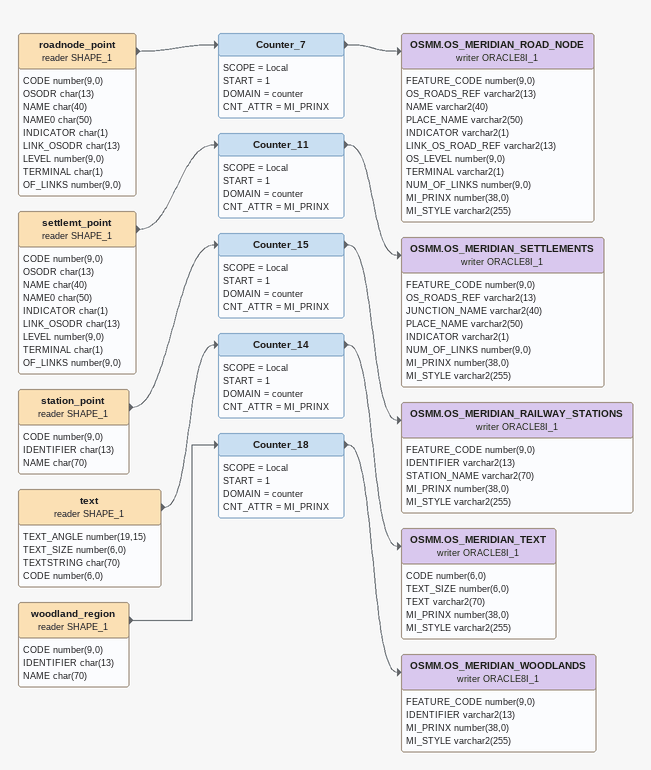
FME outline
roadnode_point (reader SHAPE_1)
    attributes: CODE number(9,0), OSODR char(13), NAME char(40), NAME0 char(50), INDICATOR char(1), LINK_OSODR char(13), LEVEL number(9,0), TERMINAL char(1), OF_LINKS number(9,0)
    -> Counter_7
Counter_7
    SCOPE = Local
    START = 1
    DOMAIN = counter
    CNT_ATTR = MI_PRINX
    -> OSMM.OS_MERIDIAN_ROAD_NODE (writer ORACLE8I_1)
OSMM.OS_MERIDIAN_ROAD_NODE (writer ORACLE8I_1)
    attributes: FEATURE_CODE number(9,0), OS_ROADS_REF varchar2(13), NAME varchar2(40), PLACE_NAME varchar2(50), INDICATOR varchar2(1), LINK_OS_ROAD_REF varchar2(13), OS_LEVEL number(9,0), TERMINAL varchar2(1), NUM_OF_LINKS number(9,0), MI_PRINX number(38,0), MI_STYLE varchar2(255)
settlemt_point (reader SHAPE_1)
    attributes: CODE number(9,0), OSODR char(13), NAME char(40), NAME0 char(50), INDICATOR char(1), LINK_OSODR char(13), LEVEL number(9,0), TERMINAL char(1), OF_LINKS number(9,0)
    -> Counter_11
Counter_11
    SCOPE = Local
    START = 1
    DOMAIN = counter
    CNT_ATTR = MI_PRINX
    -> OSMM.OS_MERIDIAN_SETTLEMENTS (writer ORACLE8I_1)
OSMM.OS_MERIDIAN_SETTLEMENTS (writer ORACLE8I_1)
    attributes: FEATURE_CODE number(9,0), OS_ROADS_REF varchar2(13), JUNCTION_NAME varchar2(40), PLACE_NAME varchar2(50), INDICATOR varchar2(1), NUM_OF_LINKS number(9,0), MI_PRINX number(38,0), MI_STYLE varchar2(255)
station_point (reader SHAPE_1)
    attributes: CODE number(9,0), IDENTIFIER char(13), NAME char(70)
    -> Counter_15
Counter_15
    SCOPE = Local
    START = 1
    DOMAIN = counter
    CNT_ATTR = MI_PRINX
    -> OSMM.OS_MERIDIAN_RAILWAY_STATIONS (writer ORACLE8I_1)
OSMM.OS_MERIDIAN_RAILWAY_STATIONS (writer ORACLE8I_1)
    attributes: FEATURE_CODE number(9,0), IDENTIFIER varchar2(13), STATION_NAME varchar2(70), MI_PRINX number(38,0), MI_STYLE varchar2(255)
text (reader SHAPE_1)
    attributes: TEXT_ANGLE number(19,15), TEXT_SIZE number(6,0), TEXTSTRING char(70), CODE number(6,0)
    -> Counter_14
Counter_14
    SCOPE = Local
    START = 1
    DOMAIN = counter
    CNT_ATTR = MI_PRINX
    -> OSMM.OS_MERIDIAN_TEXT (writer ORACLE8I_1)
OSMM.OS_MERIDIAN_TEXT (writer ORACLE8I_1)
    attributes: CODE number(6,0), TEXT_SIZE number(6,0), TEXT varchar2(70), MI_PRINX number(38,0), MI_STYLE varchar2(255)
woodland_region (reader SHAPE_1)
    attributes: CODE number(9,0), IDENTIFIER char(13), NAME char(70)
    -> Counter_18
Counter_18
    SCOPE = Local
    START = 1
    DOMAIN = counter
    CNT_ATTR = MI_PRINX
    -> OSMM.OS_MERIDIAN_WOODLANDS (writer ORACLE8I_1)
OSMM.OS_MERIDIAN_WOODLANDS (writer ORACLE8I_1)
    attributes: FEATURE_CODE number(9,0), IDENTIFIER varchar2(13), MI_PRINX number(38,0), MI_STYLE varchar2(255)
